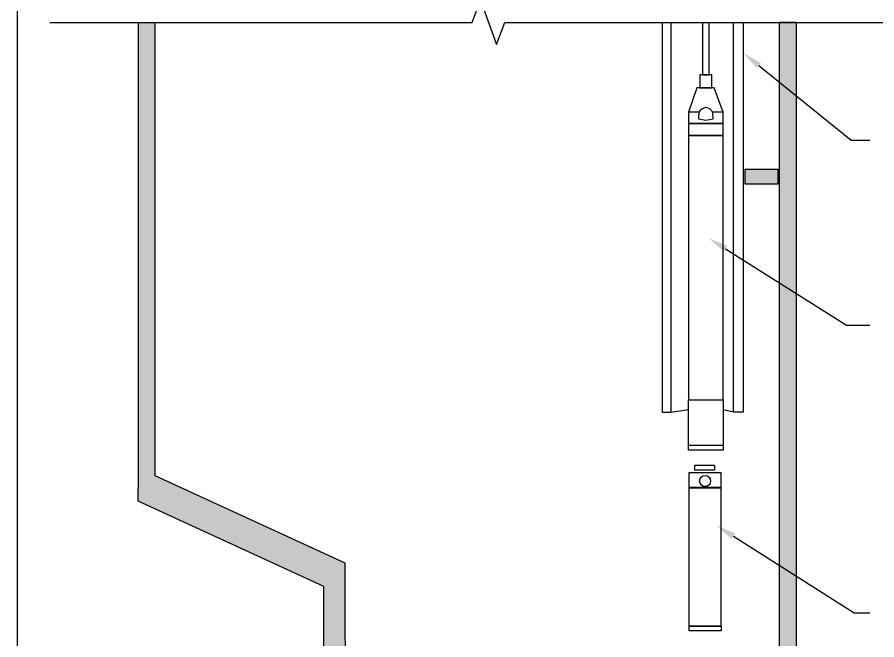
# Model space of a CAD drawing. Header units: millimetres. Extents: x 20 to 208, y 10 to 269.
# Drawn here: x 20 to 123.1, y 66.9 to 141.6 of the extents above; entities that cross this region are included whole.
import ezdxf

# ---------------------------------------------------------------- set-up
doc = ezdxf.new("R2010")
doc.units = ezdxf.units.MM
doc.header["$MEASUREMENT"] = 0
doc.layers.add('G-ANNO-SYMB', color=5, linetype='CONTINUOUS')
doc.layers.add('N-INST', color=4, linetype='CONTINUOUS')
doc.layers.add('N-ANNO-TEXT', color=2, linetype='CONTINUOUS', lineweight=25)

msp = doc.modelspace()

# ---------------------------------------------------------------- hatches: boundary and pattern name
at = {"layer": 'N-INST'}
h = msp.add_hatch(color=256, dxfattribs=at)
h.dxf.hatch_style = 1
h.paths.add_polyline_path([(107.32, 123.36), (111.22, 123.36), (111.22, 121.57), (107.32, 121.57)])
h.paths.add_polyline_path([(107.1, 149.72), (111.51, 149.72), (111.51, 147.89), (107.1, 147.89)])
h.paths.add_polyline_path([(107.33, 180.1), (111.65, 180.1), (111.65, 178.34), (107.33, 178.34)])
h = msp.add_hatch(color=256, dxfattribs=at)
h.dxf.hatch_style = 1
h.paths.add_polyline_path([(34.54, 140.98), (36.49, 140.98), (36.49, 86.63), (59.29, 76.14), (59.33, 57.48), (111.42, 57.48), (111.42, 141.02), (113.42, 140.98), (113.42, 53.78), (56.8, 54.26), (56.8, 73.27), (34.51, 83.52)])

# ---------------------------------------------------------------- linework, layer by layer
at = {"layer": 'G-ANNO-SYMB'}
msp.add_line((20, 269), (20, 10), dxfattribs=at)
at = {"layer": 'N-ANNO-TEXT'}
for p, q in [((74.59, 140.98), (75.56, 143.64)), ((75.56, 143.64), (77.5, 138.31)), ((23.9, 140.98), (74.59, 140.98)), ((77.5, 138.31), (78.47, 140.98)), ((78.47, 140.98), (124.07, 140.98)), ((108.95, 135.82), (120.04, 126.86)), ((120.04, 126.86), (122.25, 126.86)), ((104.97, 113.81), (119.45, 104.64)), ((119.45, 104.64), (122.25, 104.64)), ((105.91, 79.32), (120.39, 70.15)), ((120.39, 70.15), (122.25, 70.15))]:
    msp.add_line(p, q, dxfattribs=at)
for points in [[(108.7, 135.5), (107.08, 137.32), (109.2, 136.13)], [(104.75, 113.48), (102.94, 115.1), (105.18, 114.15)], [(105.69, 78.99), (103.88, 80.61), (106.12, 79.66)]]:
    msp.add_solid(points, dxfattribs=at)
at = {"layer": 'N-INST'}
for points in [[(113.42, 57.49), (113.42, 54.26), (56.8, 54.26), (56.79, 73.28), (34.51, 83.52), (34.54, 86.63), (34.54, 140.98), (36.49, 140.98), (36.49, 86.63), (59.29, 76.14), (59.33, 57.48), (111.42, 57.49), (111.42, 141.02), (113.42, 141.02), (113.42, 54.26), (111.42, 54.26)], [(104.66, 130.21), (103.6, 133.11), (101.5, 133.11), (100.52, 130.21)], [(101.76, 130.21), (100.52, 130.21), (100.52, 128.86), (104.66, 128.86), (104.66, 130.21), (103.44, 130.21)], [(100.5, 94.49), (98.39, 94.18)], [(105.93, 94.2), (104.69, 94.49)]]:
    msp.add_lwpolyline(points, dxfattribs=at)
for points in [[(97.42, 140.98), (98.39, 140.98), (98.39, 94.18), (97.42, 94.18)], [(102.24, 140.98), (102.94, 140.98), (102.94, 134.65), (102.24, 134.65)], [(105.93, 140.98), (107.06, 140.98), (107.06, 94.2), (105.93, 94.2)], [(101.87, 133.11), (103.31, 133.11), (103.31, 134.69), (101.87, 134.69)], [(100.52, 127.4), (104.69, 127.4), (104.69, 128.86), (100.52, 128.86)], [(100.5, 95.71), (104.67, 95.71), (104.67, 127.4), (100.5, 127.4)], [(107.32, 123.36), (111.22, 123.36), (111.22, 121.57), (107.32, 121.57)], [(100.5, 95.71), (104.69, 95.71), (104.69, 89.66), (100.5, 89.66)], [(100.52, 90.27), (104.69, 90.27), (104.69, 89.66), (100.52, 89.66)], [(101.29, 87.84), (103.62, 87.84), (103.62, 87.26), (101.29, 87.26)], [(100.59, 86.97), (104.4, 86.97), (104.4, 85.19), (100.59, 85.19)], [(100.59, 85.12), (104.4, 85.12), (104.4, 68.53), (100.59, 68.53)], [(100.6, 68.53), (104.42, 68.53), (104.42, 67.98), (100.6, 67.98)]]:
    msp.add_lwpolyline(points, close=True, dxfattribs=at)
msp.add_lwpolyline([(103.47, 129.41), (103.45, 130.13, 0.266159), (102.59, 130.76, 0.229037), (101.76, 130.22), (101.72, 129.41), (102.59, 129.24)], format="xyb", close=True, dxfattribs=at)
msp.add_circle((102.51, 85.95), 0.662, dxfattribs=at)

doc.saveas('drawing.dxf')
